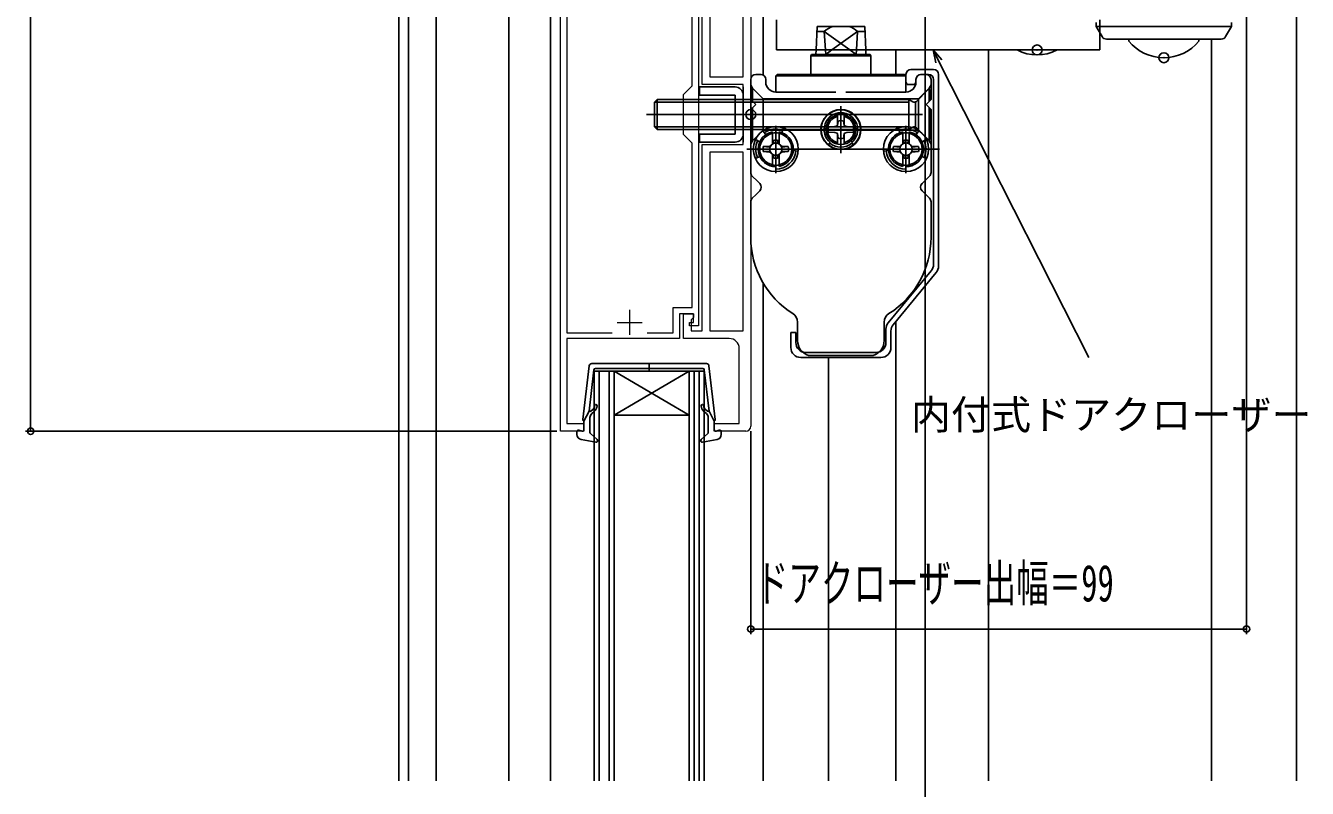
# Model space of a CAD drawing. Units: millimetres, scale not verified. Extents: x -525 to 525, y -803 to 799.
# Drawn here: x -366.1 to -110.1, y 232.6 to 384.8 of the extents above; entities that cross this region are included whole.
import ezdxf
from ezdxf.enums import TextEntityAlignment as Align

# ---------------------------------------------------------------- set-up
doc = ezdxf.new("R2010")
doc.units = ezdxf.units.MM
doc.header["$LTSCALE"] = 4
doc.header["$PDMODE"] = 32
doc.header["$PDSIZE"] = 2
doc.layers.add('0-2_YKK_11', color=7, linetype='Continuous', lineweight=18)
for name, color, linetype in [('0-4_YKK_12', 2, 'Continuous'), ('0-5_YKK_13', 4, 'Continuous'), ('0-6_YKK_D', 6, 'Continuous')]:
    doc.layers.add(name, color=color, linetype=linetype)
doc.styles.add('ＭＳ ゴシック', font='')
doc.styles.get('ＭＳ ゴシック').set_extended_font_data('MS Gothic')

msp = doc.modelspace()

# ---------------------------------------------------------------- linework, layer by layer
at = {"layer": '0-2_YKK_11'}
for p, q in [((-221.3, 411.562), (-221.3, 304.862)), ((-245.5, 328.062), (-245.5, 323.062)), ((-248, 325.562), (-243, 325.562))]:
    msp.add_line(p, q, dxfattribs=at)
for points in [[(-259.3, 303.862), (-259.3, 430.062), (-258, 430.062), (-258, 424.062), (-236.3, 424.062), (-236.3, 418.162), (-234.3, 418.162), (-234.3, 421.862), (-233.1, 421.862), (-233.1, 418.162), (-231.7, 418.162), (-231.7, 324.862), (-233.5, 324.862), (-233.5, 325.562), (-232.7, 325.562), (-232.7, 327.262), (-235.5, 327.262), (-235.5, 322.362), (-258, 322.362), (-258, 305.362), (-254.6, 305.362), (-254.6, 303.862)], [(-222.8, 374.562), (-222.8, 411.562), (-229.5, 411.562), (-229.5, 374.562)], [(-222.8, 323.862), (-222.8, 359.562), (-229.5, 359.562), (-229.5, 323.862)]]:
    msp.add_lwpolyline(points, close=True, dxfattribs=at)
for points in [[(-249.133, 422.962), (-258, 422.962), (-258, 323.462), (-248.992, 323.462)], [(-242.009, 323.462), (-236.8, 323.462), (-236.8, 328.562), (-233, 328.562), (-233, 361.362), (-234.7, 363.062), (-234.7, 371.062), (-233, 372.762), (-233, 416.862), (-237.6, 416.862), (-237.6, 422.962), (-241.867, 422.962)], [(-225.6, 322.362), (-234.7, 322.362), (-234.7, 327.262), (-232.7, 327.262), (-232.7, 326.562), (-233.2, 326.062), (-233.2, 323.862), (-231, 323.862), (-231, 361.062), (-222.8, 361.062), (-222.8, 373.062), (-231, 373.062), (-231, 411.262)], [(-222.3, 303.862), (-228.6, 303.862), (-228.6, 305.362), (-223.6, 305.362), (-223.6, 320.362)]]:
    msp.add_lwpolyline(points, dxfattribs=at)
for centre, radius, start, end in [((-225.6, 320.362), 2, 0.00001, 89.99999), ((-222.3, 304.862), 1, 270.00001, 359.99999)]:
    msp.add_arc(centre, radius, start, end, dxfattribs=at)
at = {"layer": '0-4_YKK_12'}
for p, q in [((-186.5, 575.062), (-186.5, -80.369)), ((-291.6, 499.182), (-291.6, 234.061)), ((-289.631, 496.697), (-289.631, 234.061)), ((-284.1, 495.558), (-284.1, 234.061)), ((-112.31, 234.061), (-112.31, 447.058)), ((-269.6, 424.062), (-269.6, 234.061)), ((-261.3, 234.061), (-261.3, 424.062)), ((-218.8, 374.928), (-218.8, 411.862)), ((-129.3, 234.061), (-129.3, 382.112)), ((-192.301, 375.058), (-192.301, 379.952)), ((-173.8, 379.952), (-173.8, 234.061)), ((-218.8, 234.061), (-218.8, 333.41)), ((-192.301, 234.061), (-192.301, 325.771)), ((-205.8, 234.061), (-205.8, 318.562)), ((-252.6, 315.862), (-252.6, 234.061)), ((-248.6, 315.862), (-252.6, 315.862)), ((-251.6, 315.862), (-251.6, 234.061)), ((-249.6, 315.862), (-249.6, 234.061)), ((-248.6, 315.862), (-248.6, 234.061)), ((-248.6, 315.862), (-233.6, 315.862)), ((-248.6, 307.062), (-233.6, 315.862)), ((-233.6, 307.062), (-248.6, 315.862)), ((-230.6, 315.862), (-233.6, 315.862)), ((-233.6, 234.061), (-233.6, 315.862)), ((-232.6, 234.061), (-232.6, 315.862)), ((-231.6, 234.061), (-231.6, 315.862)), ((-230.6, 234.061), (-230.6, 315.862)), ((-248.6, 307.062), (-233.6, 307.062))]:
    msp.add_line(p, q, dxfattribs=at)
at = {"layer": '0-5_YKK_13'}
for p, q in [((-216.128, 379.952), (-216.128, 385.952)), ((-208.261, 379.952), (-208.056, 384.662)), ((-208.056, 384.662), (-198.545, 384.662)), ((-198.339, 379.952), (-198.545, 384.662)), ((-152.299, 385.412), (-152.299, 384.644)), ((-152.299, 384.644), (-151.126, 382.612)), ((-125.299, 384.644), (-152.299, 384.644)), ((-151.613, 379.952), (-151.613, 385.952)), ((-125.299, 384.644), (-126.472, 382.612)), ((-125.299, 385.412), (-125.299, 384.644)), ((-206.641, 383.662), (-208.099, 383.662)), ((-206.396, 379.952), (-206.641, 383.662)), ((-201.497, 379.952), (-206.641, 383.662)), ((-205.103, 379.952), (-199.959, 383.662)), ((-199.959, 383.662), (-200.204, 379.952)), ((-199.959, 383.662), (-198.501, 383.662)), ((-127.338, 382.112), (-150.26, 382.112)), ((-145.799, 381.699), (-145.799, 382.114)), ((-131.799, 381.699), (-131.799, 382.114)), ((-216.128, 379.952), (-183.8, 379.952)), ((-209.15, 379.062), (-209.3, 378.802)), ((-209.15, 379.062), (-197.45, 379.062)), ((-208.3, 379.062), (-208.261, 379.952)), ((-206.337, 379.062), (-206.396, 379.952)), ((-206.337, 379.062), (-205.103, 379.952)), ((-200.263, 379.062), (-201.497, 379.952)), ((-200.204, 379.952), (-200.263, 379.062)), ((-198.3, 379.062), (-198.339, 379.952)), ((-197.45, 379.062), (-197.3, 378.802)), ((-184.595, 379.952), (-151.613, 379.952)), ((-209.3, 378.802), (-209.3, 375.058)), ((-209.3, 378.802), (-197.3, 378.802)), ((-197.3, 378.802), (-197.3, 375.058)), ((-221.3, 374.058), (-221.3, 368.062)), ((-219.216, 375.058), (-220.3, 375.058)), ((-218.3, 374.062), (-218.3, 373.558)), ((-216.3, 374.758), (-190.3, 374.758)), ((-216, 375.058), (-190.6, 375.058)), ((-190.6, 375.058), (-190.3, 374.758)), ((-190.3, 375.058), (-190.3, 373.492)), ((-190.3, 371.558), (-190.3, 374.758)), ((-189.3, 376.058), (-184.8, 376.058)), ((-188.3, 374.062), (-188.3, 373.558)), ((-188.3, 374.058), (-188.3, 373.492)), ((-187.384, 375.058), (-186.3, 375.058)), ((-187.3, 375.062), (-187.334, 375.062)), ((-187.3, 375.062), (-187.317, 375.062)), ((-187.3, 375.058), (-185.8, 375.058)), ((-185.3, 374.058), (-185.3, 370.062)), ((-184.8, 374.058), (-184.8, 337.14)), ((-183.8, 375.058), (-183.8, 336.778)), ((-231.505, 372.562), (-224.405, 372.562)), ((-231.505, 372.562), (-231.505, 370.962)), ((-222.805, 372.562), (-222.805, 361.562)), ((-220.925, 372.312), (-221.3, 372.962)), ((-220.925, 372.312), (-218.825, 370.212)), ((-220.925, 369.687), (-220.925, 372.312)), ((-204.3, 371.558), (-216.3, 371.558)), ((-190.3, 371.558), (-202.3, 371.558)), ((-190.3, 373.492), (-190.05, 373.058)), ((-190.05, 373.058), (-188.55, 373.058)), ((-188.55, 373.058), (-188.3, 373.492)), ((-185.85, 372.062), (-188.218, 369.695)), ((-185.675, 372.312), (-187.775, 370.212)), ((-185.85, 372.062), (-185.55, 372.062)), ((-185.675, 372.312), (-185.3, 372.962)), ((-185.675, 369.687), (-185.675, 372.312)), ((-185.55, 372.062), (-185.55, 369.812)), ((-240.55, 369.521), (-240.009, 370.062)), ((-240.55, 369.521), (-240.55, 364.604)), ((-221.3, 369.521), (-240.55, 369.521)), ((-240.009, 370.062), (-221.3, 370.062)), ((-240.009, 370.062), (-240.009, 364.062)), ((-231.505, 370.962), (-224.405, 370.962)), ((-224.405, 370.962), (-224.405, 363.162)), ((-222.805, 370.962), (-222.805, 363.162)), ((-221.3, 370.062), (-189.739, 370.062)), ((-221.3, 370.062), (-220.3, 369.062)), ((-189.739, 369.521), (-221.3, 369.521)), ((-221.3, 368.062), (-220.3, 369.062)), ((-218.825, 370.212), (-218.825, 363.912)), ((-187.775, 370.212), (-218.825, 370.212)), ((-203.3, 359.362), (-203.3, 368.734)), ((-203.3, 359.362), (-203.3, 368.734)), ((-189.982, 370.062), (-189.739, 370.062)), ((-188.94, 369.601), (-189.739, 370.062)), ((-189.739, 370.062), (-189.739, 364.062)), ((-188.392, 369.521), (-188.392, 364.604)), ((-187.775, 370.212), (-187.775, 363.912)), ((-185.3, 370.062), (-186.3, 369.062)), ((-185.3, 368.062), (-186.3, 369.062)), ((-242.095, 367.062), (-187.01, 367.062)), ((-221.3, 368.062), (-221.3, 355.476)), ((-220.925, 361.812), (-220.925, 368.437)), ((-203.95, 365.13), (-203.95, 366.991)), ((-202.65, 365.13), (-202.65, 366.991)), ((-185.675, 361.812), (-185.675, 368.437)), ((-185.55, 362.062), (-185.55, 368.312)), ((-185.3, 368.062), (-185.3, 355.476)), ((-240.55, 364.604), (-240.009, 364.062)), ((-221.3, 364.604), (-240.55, 364.604)), ((-240.009, 364.062), (-221.3, 364.062)), ((-189.739, 364.604), (-221.3, 364.604)), ((-221.3, 364.062), (-189.739, 364.062)), ((-220.925, 361.812), (-218.825, 363.912)), ((-218.309, 363.03), (-218.883, 363.85)), ((-187.775, 363.912), (-218.825, 363.912)), ((-216.952, 361.231), (-216.952, 363.603)), ((-216.302, 355.464), (-216.302, 364.836)), ((-216.302, 355.464), (-216.302, 364.836)), ((-216.302, 355.384), (-216.302, 364.756)), ((-215.652, 361.231), (-215.652, 363.603)), ((-215.105, 363.452), (-214.763, 364.392)), ((-208.197, 364.062), (-197.769, 364.062)), ((-204.488, 364.677), (-205.801, 364.562)), ((-204.488, 363.447), (-205.801, 363.562)), ((-204.036, 364.798), (-204.488, 364.677)), ((-204.036, 364.798), (-203.915, 365.25)), ((-203.915, 365.25), (-203.87, 365.77)), ((-202.685, 365.25), (-202.731, 365.77)), ((-202.564, 364.798), (-202.685, 365.25)), ((-202.564, 364.798), (-202.113, 364.677)), ((-202.113, 364.677), (-200.8, 364.562)), ((-202.113, 363.447), (-200.8, 363.562)), ((-191.496, 363.452), (-191.838, 364.392)), ((-190.949, 361.231), (-190.949, 363.603)), ((-190.299, 355.464), (-190.299, 364.836)), ((-190.299, 355.464), (-190.299, 364.836)), ((-190.299, 355.384), (-190.299, 364.756)), ((-188.94, 364.523), (-189.739, 364.062)), ((-189.649, 361.231), (-189.649, 363.603)), ((-188.291, 363.03), (-187.717, 363.85)), ((-185.85, 362.062), (-188.216, 364.428)), ((-185.675, 361.812), (-187.775, 363.912)), ((-224.405, 363.162), (-231.505, 363.162)), ((-231.505, 363.162), (-231.505, 361.562)), ((-224.405, 361.562), (-231.505, 361.562)), ((-221.3, 361.162), (-220.925, 361.812)), ((-219.474, 361.643), (-220.38, 362.065)), ((-216.948, 361.233), (-216.917, 361.351)), ((-216.917, 361.351), (-216.871, 361.871)), ((-216.82, 361.301), (-216.917, 361.351)), ((-216.736, 361.91), (-216.687, 361.353)), ((-215.868, 361.91), (-215.917, 361.353)), ((-215.784, 361.301), (-215.687, 361.351)), ((-215.687, 361.351), (-215.732, 361.871)), ((-215.655, 361.233), (-215.687, 361.351)), ((-205.423, 361.47), (-205.803, 361.006)), ((-204.036, 363.326), (-204.488, 363.447)), ((-204.036, 363.326), (-203.915, 362.874)), ((-203.95, 361.133), (-203.95, 362.994)), ((-203.915, 362.874), (-203.87, 362.354)), ((-202.685, 362.874), (-202.731, 362.354)), ((-202.564, 363.326), (-202.685, 362.874)), ((-202.65, 361.133), (-202.65, 362.994)), ((-202.564, 363.326), (-202.113, 363.447)), ((-201.178, 361.47), (-200.798, 361.006)), ((-190.817, 361.301), (-190.913, 361.351)), ((-190.733, 361.91), (-190.684, 361.353)), ((-189.864, 361.91), (-189.913, 361.353)), ((-189.78, 361.301), (-189.684, 361.351)), ((-189.684, 361.351), (-189.729, 361.871)), ((-189.652, 361.233), (-189.684, 361.351)), ((-187.126, 361.643), (-186.22, 362.065)), ((-185.85, 362.062), (-185.55, 362.062)), ((-185.3, 361.162), (-185.675, 361.812)), ((-222.096, 360.163), (-195.402, 360.163)), ((-219.474, 358.684), (-220.38, 358.262)), ((-217.489, 360.778), (-218.802, 360.663)), ((-218.802, 360.663), (-217.491, 360.549)), ((-218.802, 359.663), (-217.491, 359.778)), ((-217.489, 359.549), (-218.802, 359.663)), ((-217.372, 360.81), (-217.489, 360.778)), ((-217.439, 360.682), (-217.489, 360.778)), ((-217.439, 359.645), (-217.489, 359.549)), ((-217.372, 359.517), (-217.489, 359.549)), ((-216.952, 356.724), (-216.952, 359.096)), ((-216.948, 359.093), (-216.917, 358.976)), ((-216.82, 359.026), (-216.917, 358.976)), ((-216.917, 358.976), (-216.871, 358.456)), ((-216.736, 358.417), (-216.687, 358.974)), ((-215.868, 358.417), (-215.917, 358.974)), ((-215.784, 359.026), (-215.687, 358.976)), ((-215.687, 358.976), (-215.732, 358.456)), ((-215.655, 359.093), (-215.687, 358.976)), ((-215.652, 356.724), (-215.652, 359.096)), ((-215.232, 360.81), (-215.114, 360.778)), ((-215.232, 359.517), (-215.114, 359.549)), ((-215.164, 360.682), (-215.114, 360.778)), ((-215.164, 359.645), (-215.114, 359.549)), ((-215.114, 360.778), (-213.801, 360.663)), ((-215.114, 359.549), (-213.801, 359.663)), ((-213.801, 360.663), (-215.113, 360.549)), ((-213.801, 359.663), (-215.113, 359.778)), ((-211.819, 359.771), (-212.815, 359.858)), ((-196.52, 360.163), (-183.592, 360.163)), ((-194.781, 359.771), (-193.785, 359.858)), ((-191.486, 360.778), (-192.799, 360.663)), ((-192.799, 360.663), (-191.488, 360.549)), ((-192.799, 359.663), (-191.488, 359.778)), ((-191.486, 359.549), (-192.799, 359.663)), ((-191.368, 360.81), (-191.486, 360.778)), ((-191.436, 360.682), (-191.486, 360.778)), ((-191.436, 359.645), (-191.486, 359.549)), ((-191.368, 359.517), (-191.486, 359.549)), ((-190.949, 356.724), (-190.949, 359.096)), ((-190.945, 359.093), (-190.913, 358.976)), ((-190.817, 359.026), (-190.913, 358.976)), ((-190.913, 358.976), (-190.868, 358.456)), ((-190.733, 358.417), (-190.684, 358.974)), ((-189.864, 358.417), (-189.913, 358.974)), ((-189.78, 359.026), (-189.684, 358.976)), ((-189.684, 358.976), (-189.729, 358.456)), ((-189.652, 359.093), (-189.684, 358.976)), ((-189.649, 356.724), (-189.649, 359.096)), ((-189.229, 360.81), (-189.111, 360.778)), ((-189.229, 359.517), (-189.111, 359.549)), ((-189.161, 360.682), (-189.111, 360.778)), ((-189.161, 359.645), (-189.111, 359.549)), ((-189.111, 360.778), (-187.798, 360.663)), ((-189.111, 359.549), (-187.798, 359.663)), ((-187.798, 360.663), (-189.109, 360.549)), ((-187.798, 359.663), (-189.109, 359.778)), ((-187.126, 358.684), (-186.22, 358.262)), ((-216.302, 355.663), (-216.302, 356.663)), ((-190.299, 355.663), (-190.299, 356.663)), ((-221.007, 354.769), (-219.983, 353.745)), ((-219.983, 353.745), (-219.507, 353.269)), ((-186.618, 353.745), (-187.093, 353.269)), ((-185.593, 354.769), (-186.618, 353.745)), ((-221.007, 350.355), (-220.3, 351.062)), ((-220.3, 351.062), (-219.507, 351.855)), ((-186.3, 351.062), (-187.093, 351.855)), ((-185.593, 350.355), (-186.3, 351.062)), ((-221.3, 349.648), (-221.3, 342.562)), ((-185.3, 349.648), (-185.3, 342.562)), ((-193.842, 325.479), (-185.258, 335.866)), ((-184.258, 335.504), (-192.842, 325.117)), ((-211.95, 321.962), (-211.95, 325.633)), ((-194.65, 321.962), (-194.65, 325.633)), ((-212.3, 323.562), (-213.3, 323.562)), ((-213.3, 320.562), (-213.3, 323.562)), ((-212.3, 321.562), (-212.3, 323.562)), ((-194.3, 321.562), (-194.3, 324.205)), ((-193.3, 320.562), (-193.3, 323.843)), ((-241.6, 315.783), (-241.6, 317.414)), ((-195.3, 318.562), (-211.3, 318.562)), ((-196.3, 319.562), (-210.3, 319.562)), ((-196.84, 318.962), (-209.761, 318.962)), ((-197.8, 319.562), (-208.8, 319.562)), ((-253.552, 316.92), (-254.798, 306.179)), ((-252.631, 316.097), (-253.587, 307.862)), ((-230.145, 317.362), (-253.055, 317.362)), ((-252.333, 316.362), (-241.6, 316.362)), ((-230.867, 316.362), (-241.6, 316.362)), ((-230.569, 316.097), (-229.614, 307.862)), ((-229.649, 316.92), (-228.402, 306.179)), ((-254.6, 305.862), (-253.587, 307.862)), ((-253.241, 307.849), (-252.857, 308.17)), ((-252.536, 307.787), (-253.043, 307.362)), ((-230.664, 307.787), (-230.157, 307.362)), ((-229.96, 307.849), (-230.343, 308.17)), ((-228.6, 305.862), (-229.614, 307.862)), ((-254.6, 305.862), (-254.6, 304.162)), ((-253.4, 306.596), (-253.4, 303.594)), ((-229.8, 306.596), (-229.8, 303.594)), ((-228.6, 305.862), (-228.6, 304.162)), ((-256, 303.194), (-256, 303.762)), ((-254.981, 303.873), (-255.62, 304.051)), ((-255.183, 302.21), (-252.255, 301.667)), ((-253.302, 303.373), (-251.998, 302.184)), ((-229.898, 303.373), (-231.202, 302.184)), ((-228.018, 302.21), (-230.945, 301.667)), ((-228.22, 303.873), (-227.581, 304.051)), ((-227.2, 303.194), (-227.2, 303.762))]:
    msp.add_line(p, q, dxfattribs=at)
for points in [[(-216.3, 371.558), (-216.3, 374.758), (-216, 375.058)], [(-190.945, 361.233), (-190.913, 361.351), (-190.868, 361.871)]]:
    msp.add_lwpolyline(points, dxfattribs=at)
for centre, radius in [((-203.3, 364.062), 4), ((-203.3, 364.062), 4), ((-203.3, 364.062), 3.95), ((-203.3, 364.062), 3), ((-216.302, 360.163), 4.5), ((-216.302, 360.163), 4.5), ((-190.299, 360.163), 4.5), ((-216.302, 360.163), 1.25), ((-190.299, 360.163), 1.25)]:
    msp.add_circle(centre, radius, dxfattribs=at)
for centre, radius, start, end in [((-203.3, 379.774), 5.126, 107.53412, 130.6707), ((-203.3, 379.774), 5.126, 49.3293, 72.4659), ((-150.26, 383.112), 1, 210, 270), ((-138.799, 387.514), 9.1, 219.71514, 320.28486), ((-127.338, 383.112), 1, 270, 330), ((-164.113, 387.462), 8.5, 242.07374, 297.92626), ((-220.3, 374.058), 1, 90, 180), ((-219.3, 374.062), 1, 0, 90), ((-189.3, 375.058), 1, 90, 180), ((-187.3, 374.062), 1, 90, 180), ((-187.3, 374.058), 1, 90, 180), ((-186.3, 374.058), 1, 0, 90), ((-185.8, 374.058), 1, 0, 90), ((-184.8, 375.058), 1, 0, 90), ((-224.405, 370.962), 1.6, 0, 90), ((-216.3, 373.558), 2, 180, 270), ((-190.3, 373.558), 2, 270, 0), ((-188.64, 370.121), 0.6, 240, 315), ((-203.3, 364.062), 3.35, 309.3141, 230.6859), ((-203.3, 364.062), 2.7, 103.93026, 256.06974), ((-203.3, 364.062), 2.7, 283.93026, 76.06974), ((-216.302, 360.163), 3.5, 100.70278, 259.29723), ((-216.302, 360.163), 4, 70, 125), ((-216.302, 360.163), 3.5, 280.70278, 79.29723), ((-203.3, 364.062), 2.55, 168.69227, 191.30772), ((-203.3, 364.062), 1.8, 71.55962, 108.44038), ((-203.3, 364.062), 2.55, 348.69228, 11.30773), ((-190.299, 360.163), 3.5, 100.70277, 259.29722), ((-190.299, 360.163), 4, 55, 110), ((-190.299, 360.163), 3.5, 280.70277, 79.29722), ((-188.64, 364.004), 0.6, 45, 120), ((-224.405, 363.162), 1.6, 270, 0), ((-216.302, 360.163), 4, 155, 205), ((-216.302, 360.163), 3.2, 101.71976, 258.28024), ((-216.302, 360.163), 3.5, 115, 145), ((-216.302, 360.163), 3.25, 78.46304, 101.53696), ((-216.302, 360.163), 1.8, 71.55962, 108.44038), ((-216.302, 360.163), 3.2, 281.71976, 78.28024), ((-216.302, 360.163), 3.5, 345, 60), ((-203.3, 364.062), 3.5, 230.6859, 309.3141), ((-203.3, 364.062), 1.8, 251.55962, 288.44038), ((-190.299, 360.163), 3.5, 120, 195), ((-190.299, 360.163), 3.2, 101.71976, 258.28024), ((-190.299, 360.163), 3.25, 78.46304, 101.53696), ((-190.299, 360.163), 1.8, 71.55962, 108.44038), ((-190.299, 360.163), 3.2, 281.71976, 78.28024), ((-190.299, 360.163), 3.5, 35, 65), ((-190.299, 360.163), 4, 335, 25), ((-216.302, 360.163), 3.5, 195, 270), ((-216.302, 360.163), 2.55, 168.69227, 191.30772), ((-216.302, 360.163), 1.8, 251.55962, 288.44038), ((-216.302, 360.163), 4, 270, 355), ((-216.302, 360.163), 2.55, 348.69227, 11.30772), ((-190.299, 360.163), 4, 185, 270), ((-190.299, 360.163), 2.55, 168.69228, 191.30773), ((-190.299, 360.163), 1.8, 251.55962, 288.44038), ((-190.299, 360.163), 3.5, 270, 345), ((-190.299, 360.163), 2.55, 348.69228, 11.30773), ((-216.302, 360.163), 3.25, 258.46304, 281.53696), ((-190.299, 360.163), 3.25, 258.46304, 281.53696), ((-220.3, 355.476), 1, 180, 225), ((-220.214, 352.562), 1, 315, 45), ((-186.386, 352.562), 1, 135, 225), ((-186.3, 355.476), 1, 315, 0), ((-220.3, 349.648), 1, 135, 180), ((-186.3, 349.648), 1, 0, 45), ((-203.3, 342.562), 18, 180, 237.82547), ((-203.3, 342.562), 18, 302.17453, 0), ((-186.8, 337.14), 2, 320.43175, 0), ((-185.8, 336.778), 2, 320.43175, 0), ((-213.95, 325.633), 2, 0, 57.82547), ((-192.65, 325.633), 2, 122.17453, 180), ((-192.3, 324.205), 2, 140.43175, 180), ((-191.3, 323.843), 2, 140.43175, 180), ((-211.3, 320.562), 2, 180, 270), ((-210.3, 321.562), 2, 180, 270), ((-208.8, 321.962), 3.15, 180, 252.24721), ((-197.8, 321.962), 3.15, 287.75279, 0), ((-196.3, 321.562), 2, 270, 0), ((-195.3, 320.562), 2, 270, 0), ((-253.055, 316.862), 0.5, 90, 173.37911), ((-252.333, 316.062), 0.3, 90, 173.37911), ((-230.867, 316.062), 0.3, 6.62089, 90), ((-230.145, 316.862), 0.5, 6.62089, 90), ((-253.369, 308.002), 0.2, 173.37911, 310.00001), ((-252.4, 306.596), 1, 130.00001, 180), ((-253.5, 308.936), 1, 310.00001, 0), ((-253.5, 308.936), 1.5, 310.00001, 0), ((-252.25, 308.936), 0.25, 0, 180), ((-230.95, 308.936), 0.25, 0, 180), ((-229.7, 308.936), 1.5, 180, 229.99999), ((-229.7, 308.936), 1, 180, 229.99999), ((-230.8, 306.596), 1, 360, 49.99999), ((-229.831, 308.002), 0.2, 229.99999, 6.62089), ((-254.5, 306.145), 0.3, 173.37911, 250.52878), ((-228.7, 306.145), 0.3, 289.47122, 6.62089), ((-255.7, 303.762), 0.3, 74.43464, 180), ((-255, 303.194), 1, 180, 259.48786), ((-254.9, 304.162), 0.3, 254.43464, 0), ((-253.1, 303.594), 0.3, 180, 227.64469), ((-252.2, 301.962), 0.3, 259.48786, 47.64469), ((-231, 301.962), 0.3, 132.35531, 280.51214), ((-230.1, 303.594), 0.3, 312.35531, 360), ((-228.3, 304.162), 0.3, 180, 285.56536), ((-228.2, 303.194), 1, 280.51214, 0), ((-227.5, 303.762), 0.3, 0, 105.56536)]:
    msp.add_arc(centre, radius, start, end, dxfattribs=at)
for p in [(-164.113, 379.952), (-138.799, 378.41), (-221.3, 367.062)]:
    msp.add_point(p, dxfattribs=at)
at = {"layer": '0-6_YKK_D'}
for p, q in [((-365.1, 430.062), (-365.1, 303.862)), ((-122.299, 386.912), (-122.299, 263.362)), ((-260, 303.862), (-366.1, 303.862)), ((-221.3, 303.862), (-221.3, 263.362)), ((-221.3, 264.362), (-122.299, 264.362))]:
    msp.add_line(p, q, dxfattribs=at)
for points in [[(-184.359, 377.368), (-184.902, 379.952), (-183.14, 377.985)], [(-184.902, 379.952), (-183.75, 377.677), (-153.819, 318.558)]]:
    msp.add_lwpolyline(points, dxfattribs=at)
for centre in [(-365.1, 303.862), (-221.3, 264.362), (-122.299, 264.362)]:
    msp.add_circle(centre, 0.637, dxfattribs=at)

# ---------------------------------------------------------------- texts
at = {"layer": '0-6_YKK_D', "style": 'ＭＳ ゴシック'}
msp.add_text('内付式ドアクローザー', height=5.865, dxfattribs=at).set_placement((-189.321, 302.461), align=Align.BOTTOM_LEFT)
at = {"layer": '0-6_YKK_D', "style": 'ＭＳ ゴシック', "width": 0.65}
msp.add_text('ドアクローザー出幅＝99', height=7.331, dxfattribs=at).set_placement((-220.291, 267.669), align=Align.BOTTOM_LEFT)

doc.saveas('drawing.dxf')
